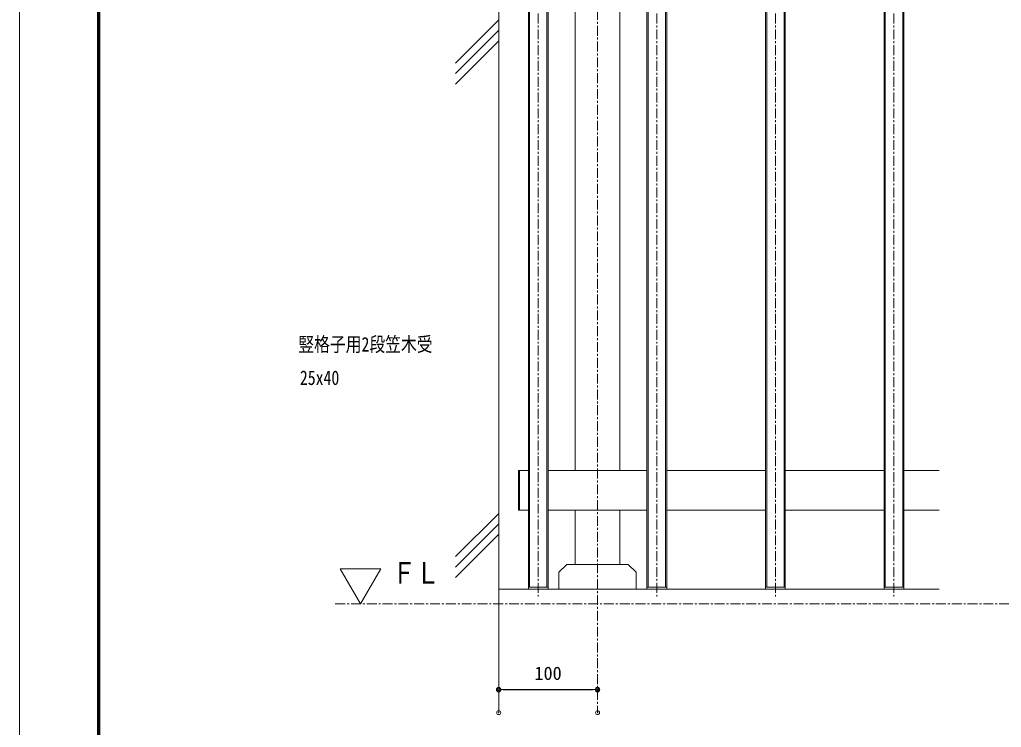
# Model space of a CAD drawing. Units: millimetres, scale not verified. Extents: x -1682 to 1682, y -1188 to 1188.
# Drawn here: x -1682 to -689, y -617 to 99 of the extents above; entities that cross this region are included whole.
import ezdxf
from ezdxf.enums import TextEntityAlignment as Align

# ---------------------------------------------------------------- set-up
doc = ezdxf.new("R2010")
doc.units = ezdxf.units.MM
doc.header["$LTSCALE"] = 8
doc.header["$PDMODE"] = 32
doc.header["$PDSIZE"] = 4
doc.linetypes.add('USER1', pattern=[2, 1.25, -0.25, 0.25, -0.25])
for name, color, linetype, lineweight in [('0-0_0', 7, 'Continuous', 18), ('0-1_DEFPOINTS', 7, 'Continuous', 18), ('0-4_WAKU', 7, 'Continuous', 18), ('0-6_2躯体線', 4, 'Continuous', 18), ('0-7_3中心線', 2, 'USER1', 18), ('0-8_41ｱﾙﾐ', 6, 'Continuous', 18), ('0-D_KIJUN-A', 2, 'USER1', 18), ('1-2_3アルミ部材', 6, 'Continuous', 18)]:
    doc.layers.add(name, color=color, linetype=linetype, lineweight=lineweight)
doc.layers.add('0-E_1寸法', color=7, linetype='Continuous')
doc.styles.add('ＭＳ ゴシック', font='')
doc.styles.get('ＭＳ ゴシック').set_extended_font_data('MS Gothic')

# ---------------------------------------------------------------- blocks, each defined once
blk = doc.blocks.new('_ORIGIN2')
at = {"layer": '0-0_0'}
blk.add_line((-0.5, 0), (-1, 0), dxfattribs=at)
for radius in [0.5, 0.25]:
    blk.add_circle((0, 0), radius, dxfattribs=at)
blk = doc.blocks.new('D4')
at = {"layer": '0-1_DEFPOINTS'}
for p in [(-955.438, -154.513), (-1055.438, -177.831), (-955.438, -177.831)]:
    blk.add_point(p, dxfattribs=at)
at = {"layer": '0-E_1寸法'}
blk.add_line((-1050.838, -154.513), (-960.038, -154.513), dxfattribs=at)
at = {"layer": '0-E_1寸法', "xscale": 4.6, "yscale": 4.6, "rotation": 180}
blk.add_blockref('_ORIGIN2', (-1055.438, -154.513), dxfattribs=at)
at = {"layer": '0-E_1寸法', "xscale": 4.6, "yscale": 4.6}
blk.add_blockref('_ORIGIN2', (-955.438, -154.513), dxfattribs=at)
at = {"layer": '0-E_1寸法', "style": 'ＭＳ ゴシック'}
blk.add_text('100', height=13.49, dxfattribs=at).set_placement((-1019.238, -148.763), align=Align.BOTTOM_LEFT)

msp = doc.modelspace()

# ---------------------------------------------------------------- linework, layer by layer
at = {"layer": '0-0_0'}
for p, q in [((-1119.678, -356.773), (-1119.678, 448.227)), ((-1074.678, 448.227), (-1074.678, -356.773)), ((-1119.678, -451.773), (-1119.678, -396.773)), ((-1074.678, -396.773), (-1074.678, -451.773))]:
    msp.add_line(p, q, dxfattribs=at)
for points in [[(-1337.002, -491.773), (-1316.462, -456.196), (-1357.542, -456.196)], [(-1136.178, -476.773), (-1058.178, -476.773), (-1058.178, -459.773), (-1066.178, -451.773), (-1128.178, -451.773), (-1136.178, -459.773)]]:
    msp.add_lwpolyline(points, close=True, dxfattribs=at)
at = {"layer": '0-1_DEFPOINTS', "color": 5}
msp.add_line((-1682, 1188), (-1682, -1188), dxfattribs=at)
at = {"layer": '0-4_WAKU'}
for p, q in [((-1603.2, 1133.2), (-1603.2, -1129.2)), ((-1602.6, 1132.6), (-1602.6, -1128.6)), ((-1602, 1132), (-1602, -1128)), ((-1601.4, 1131.4), (-1601.4, -1127.4)), ((-1600.8, 1130.8), (-1600.8, -1126.8))]:
    msp.add_line(p, q, dxfattribs=at)
at = {"layer": '0-6_2躯体線'}
for p, q in [((-1197.178, 701.727), (-1197.178, -601.773)), ((-1197.178, 99.348), (-1241.008, 55.518)), ((-1197.178, 88.74), (-1241.008, 44.909)), ((-1197.178, 78.131), (-1241.008, 34.301)), ((-1197.178, -400.103), (-1241.008, -443.933)), ((-1197.178, -410.712), (-1241.008, -454.542)), ((-1197.178, -421.321), (-1241.008, -465.151)), ((-1197.178, -476.773), (-751.384, -476.773))]:
    msp.add_line(p, q, dxfattribs=at)
at = {"layer": '0-7_3中心線'}
for p, q in [((-1097.178, 669.207), (-1097.178, -601.773)), ((-1157.178, 633.6), (-1157.178, -484.355)), ((-1037.178, 633.6), (-1037.178, -484.355)), ((-917.178, 633.6), (-917.178, -484.355)), ((-797.178, 633.6), (-797.178, -484.355))]:
    msp.add_line(p, q, dxfattribs=at)
at = {"layer": '0-8_41ｱﾙﾐ'}
for p, q in [((-1167.178, -476.773), (-1167.178, 623.227)), ((-1165.978, -474.773), (-1165.978, 621.227)), ((-1148.378, -474.773), (-1148.378, 621.227)), ((-1147.178, -476.773), (-1147.178, 623.227)), ((-1047.178, -476.773), (-1047.178, 623.227)), ((-1045.978, -474.773), (-1045.978, 621.227)), ((-1028.378, -474.773), (-1028.378, 621.227)), ((-1027.178, -476.773), (-1027.178, 623.227)), ((-927.178, -476.773), (-927.178, 623.227)), ((-925.978, -474.773), (-925.978, 621.227)), ((-908.378, -474.773), (-908.378, 621.227)), ((-907.178, -476.773), (-907.178, 623.227)), ((-807.178, -476.773), (-807.178, 623.227)), ((-805.978, -474.773), (-805.978, 621.227)), ((-788.378, -474.773), (-788.378, 621.227)), ((-787.178, -476.773), (-787.178, 623.227)), ((-1167.178, -474.773), (-1147.178, -474.773)), ((-1167.178, -476.773), (-1147.178, -476.773)), ((-1027.178, -474.773), (-1047.178, -474.773)), ((-1027.178, -476.773), (-1047.178, -476.773)), ((-907.178, -474.773), (-927.178, -474.773)), ((-907.178, -476.773), (-927.178, -476.773)), ((-787.178, -474.773), (-807.178, -474.773)), ((-787.178, -476.773), (-807.178, -476.773))]:
    msp.add_line(p, q, dxfattribs=at)
at = {"layer": '0-D_KIJUN-A'}
msp.add_line((-1362.66, -491.773), (264.192, -491.773), dxfattribs=at)
at = {"layer": '1-2_3アルミ部材'}
for p, q in [((-1177.178, -396.773), (-1177.178, -356.773)), ((-1177.178, -356.773), (-1167.178, -356.773)), ((-1176.178, -396.773), (-1176.178, -356.773)), ((-1047.178, -356.773), (-1147.178, -356.773)), ((-927.178, -356.773), (-1027.178, -356.773)), ((-807.178, -356.773), (-907.178, -356.773)), ((-751.384, -356.773), (-787.178, -356.773)), ((-1177.178, -396.773), (-1167.178, -396.773)), ((-1047.178, -396.773), (-1147.178, -396.773)), ((-927.178, -396.773), (-1027.178, -396.773)), ((-807.178, -396.773), (-907.178, -396.773)), ((-751.384, -396.773), (-787.178, -396.773))]:
    msp.add_line(p, q, dxfattribs=at)

# ---------------------------------------------------------------- block references
at = {"layer": '0-E_1寸法'}
msp.add_blockref('D4', (-141.739, -423.942), dxfattribs=at)

# ---------------------------------------------------------------- texts
at = {"layer": '0-0_0', "style": 'ＭＳ ゴシック', "width": 0.8}
for s, height, p in [('竪格子用2段笠木受', 14.66, (-1400.026, -240.771)), ('25x40', 14.66, (-1398.401, -274.628)), ('ＦＬ', 21.99, (-1305.045, -478.011))]:
    msp.add_text(s, height=height, dxfattribs=at).set_placement(p, align=Align.BOTTOM_LEFT)

doc.saveas('drawing.dxf')
